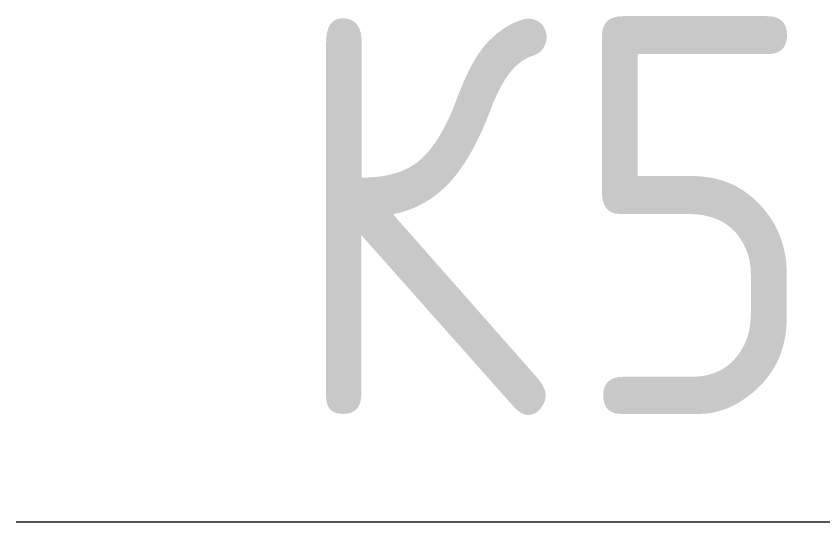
# Model space of a CAD drawing. Header units: millimetres. Extents: x -88595 to 880822, y -1054509 to -148035.
# Drawn here: x 416995 to 417502, y -323130 to -322813 of the extents above; entities that cross this region are included whole.
import ezdxf

# ---------------------------------------------------------------- set-up
doc = ezdxf.new("R2010")
doc.units = ezdxf.units.MM
doc.layers.add('Марки', color=7, linetype='Continuous', lineweight=20)
doc.styles.add('$10$GOST Common', font='GOST_Common.ttf', dxfattribs={"width": 0.9, "height": 250})

# ---------------------------------------------------------------- blocks, each defined once
blk = doc.blocks.new('$0$ADSK_M_Оборудование1 - ADSK_Марка_15-3198495-В_ОВ3_3')
at = {"layer": 'Марки'}
blk.add_line((-17443.73, 13109.41), (-16743.73, 13109.41), dxfattribs=at)

msp = doc.modelspace()

# ---------------------------------------------------------------- block references
at = {"layer": 'Марки'}
msp.add_blockref('$0$ADSK_M_Оборудование1 - ADSK_Марка_15-3198495-В_ОВ3_3', (434438.72, -336239.88), dxfattribs=at)

# ---------------------------------------------------------------- texts
at = {"layer": 'Марки', "lineweight": 9, "char_height": 250, "attachment_point": 1, "style": '$10$GOST Common'}
for s, insert, width in [('\\fGOST Common|b0|i0|c204|p34|;\\W.9;5', (417343.31, -322812.64), 194.8101), ('\\fGOST Common|b0|i0|c204|p34|;\\W.9;К', (417164.71, -322812.64), 216.4556)]:
    msp.add_mtext(s, dxfattribs=dict(at, insert=insert, width=width))

doc.saveas('drawing.dxf')
